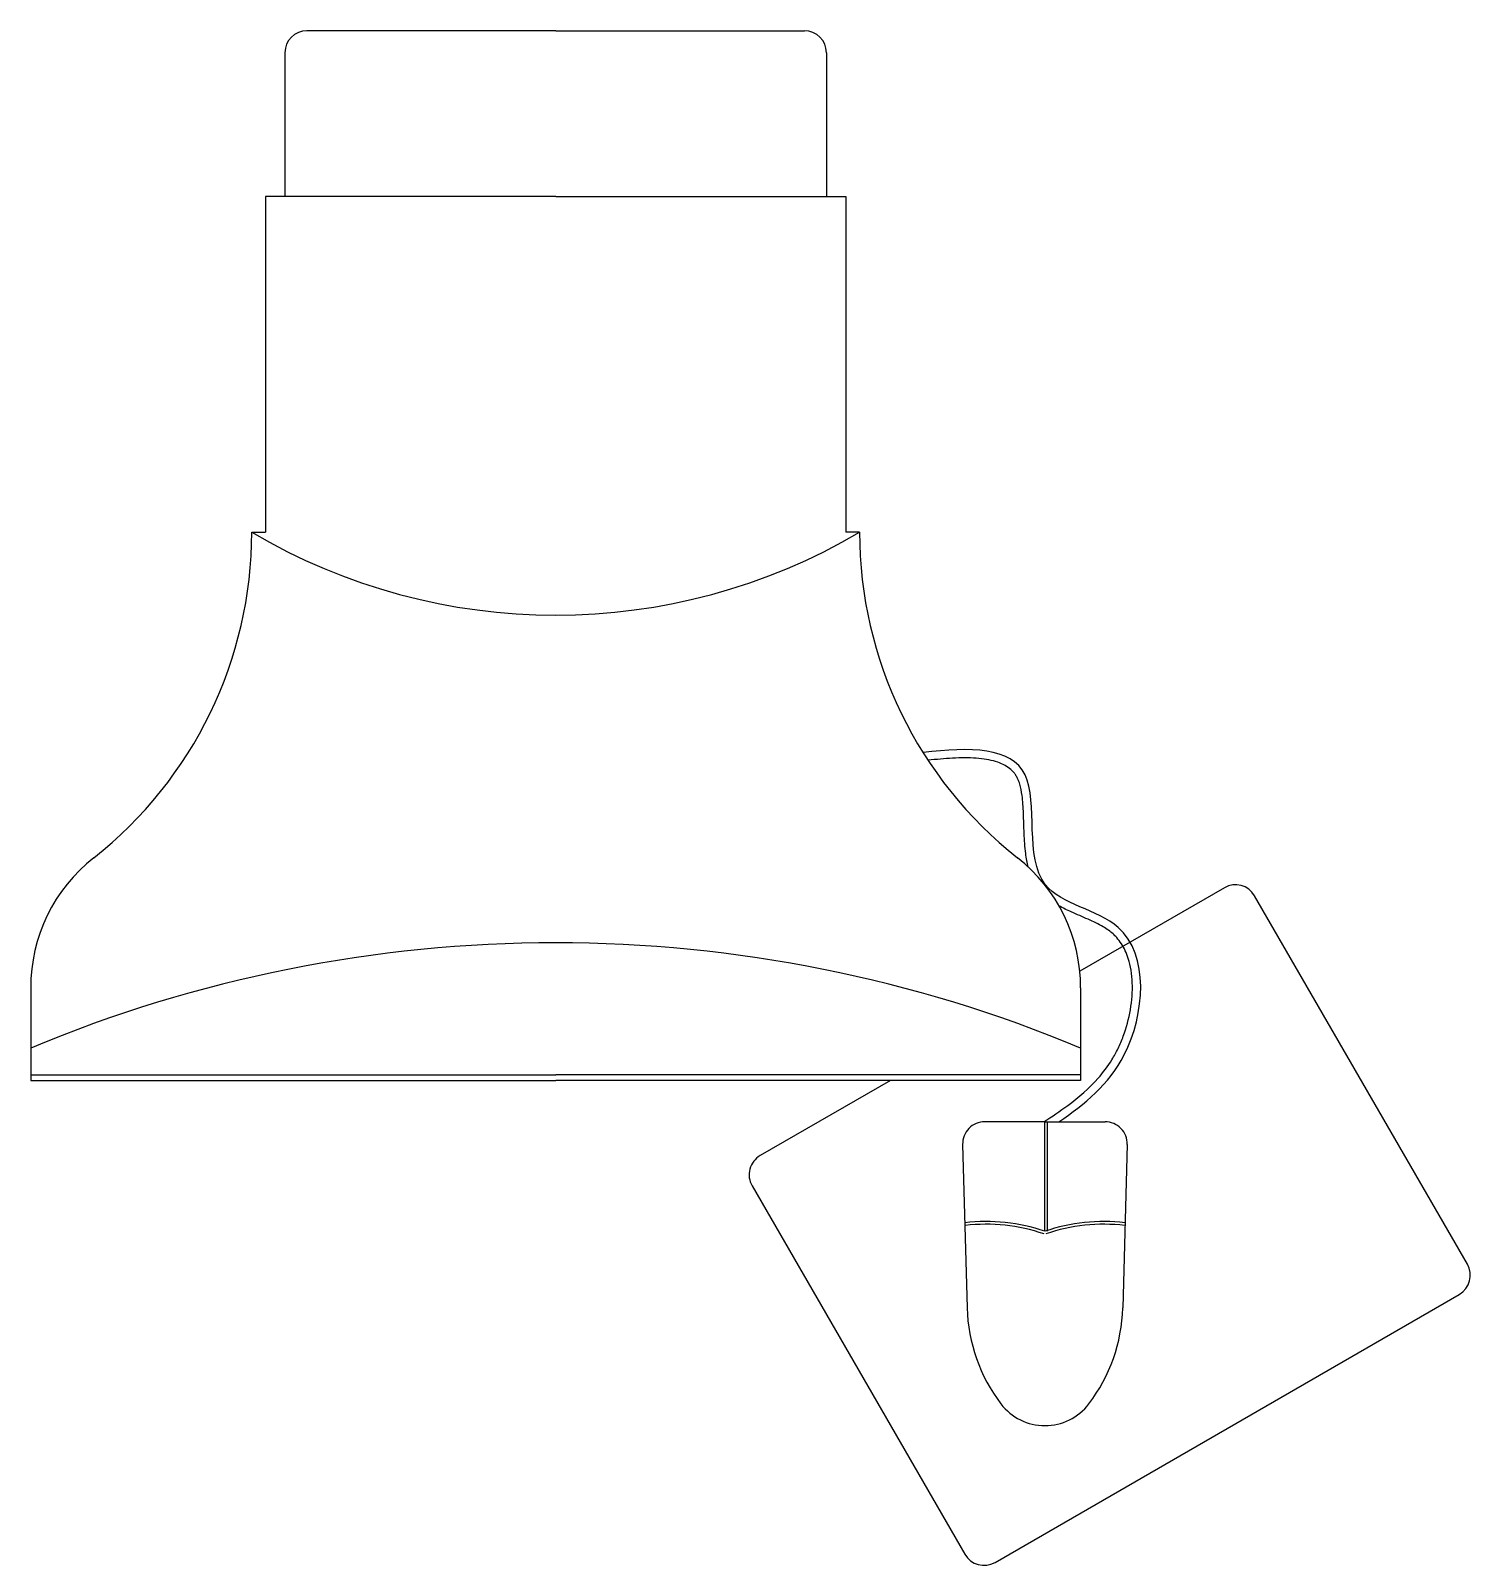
# Model space of a CAD drawing. Extents: x -841 to -320, y -303 to 252.
import ezdxf

# ---------------------------------------------------------------- set-up
doc = ezdxf.new("R2010")
doc.units = 0
doc.header["$MEASUREMENT"] = 0
doc.layers.get('0').update_dxf_attribs({"linetype": 'CONTINUOUS'})
doc.layers.add('标注线', color=5, linetype='CONTINUOUS')

msp = doc.modelspace()

# ---------------------------------------------------------------- linework, layer by layer
at = {"color": 2}
for p, q in [((-651.3, 252.09), (-741.3, 252.09)), ((-651.3, 252.09), (-561.3, 252.09)), ((-749.3, 244.09), (-749.3, 192.09)), ((-553.3, 244.09), (-553.3, 192.09)), ((-651.3, 192.09), (-756.3, 192.09)), ((-756.3, 192.09), (-756.3, 70.52)), ((-651.3, 192.09), (-546.3, 192.09)), ((-546.3, 192.09), (-546.3, 70.52)), ((-761.3, 70.52), (-756.3, 70.52)), ((-541.3, 70.52), (-546.3, 70.52)), ((-409.28, -58.13), (-461.6, -88.34)), ((-321.35, -194.43), (-398.35, -61.06)), ((-841.3, -94.4), (-841.3, -127.91)), ((-461.3, -94.4), (-461.3, -127.91)), ((-841.3, -125.91), (-651.3, -125.91)), ((-461.3, -125.91), (-651.3, -125.91)), ((-841.3, -127.91), (-651.3, -127.91)), ((-461.3, -127.91), (-651.3, -127.91)), ((-530.15, -127.91), (-577.29, -155.13)), ((-474.24, -142.86), (-496.01, -142.86)), ((-474.24, -142.86), (-452.46, -142.86)), ((-474.24, -182.51), (-474.24, -142.86)), ((-473.24, -182.51), (-473.24, -142.86)), ((-504.01, -151.08), (-502.4, -210.26)), ((-444.46, -151.08), (-446.07, -210.26)), ((-580.22, -166.06), (-503.22, -299.43)), ((-492.29, -302.35), (-324.28, -205.35))]:
    msp.add_line(p, q, dxfattribs=at)
for centre, radius, start, end in [((-741.3, 244.09), 8, 90, 180), ((-561.3, 244.09), 8, 0, 90), ((-911.3, 70.52), 150, 308.2466, 0), ((-391.3, 70.52), 150, 180, 231.7534), ((-781.3, -94.4), 60, 128.2466, 180), ((-521.3, -94.4), 60, 0, 51.7534), ((-405.28, -65.06), 8, 30, 120), ((-651.3, -570.47), 492.4, 90, 112.6972), ((-651.3, -570.47), 492.4, 67.3028, 90), ((-496.01, -150.86), 8, 90, 181.5622), ((-452.46, -150.86), 8, 358.4378, 90), ((-573.29, -162.06), 8, 120, 210), ((-495.64, -245.45), 66.48, 71.215, 96.5608), ((-495.64, -245.45), 65.48, 71.215, 96.5608), ((-452.83, -245.45), 66.48, 83.4392, 108.785), ((-452.83, -245.45), 65.48, 83.4392, 108.785), ((-328.28, -198.43), 8, 300, 30), ((-442.42, -208.62), 60, 181.5622, 217.3078), ((-506.05, -208.62), 60, 322.6922, 358.4378), ((-474.24, -232.86), 20, 217.3078, 270), ((-474.24, -232.86), 20, 270, 322.6922), ((-496.29, -295.43), 8, 210, 300)]:
    msp.add_arc(centre, radius, start, end, dxfattribs=at)
for points, knots in [([(-469.16, -142.86), (-459.77, -136.53), (-439.15, -119.64), (-435.39, -68.24), (-485.61, -62.3), (-471.4, -7.26), (-501.26, -7.16), (-518.34, -9.22)], [9.390282, 9.390282, 9.390282, 9.390282, 43.088213, 89.329101, 119.926611, 160.315293, 200.783705, 200.783705, 200.783705, 200.783705]), ([(-480.25, -50.64), (-480.66, -49.06), (-480.95, -47.44), (-481.48, -43.38), (-481.64, -40.91), (-481.85, -36.02), (-481.9, -33.59), (-482.09, -28.97), (-482.23, -26.76), (-482.69, -23.25), (-482.96, -21.85), (-483.52, -19.99), (-483.74, -19.4), (-484.17, -18.45), (-484.37, -18.07), (-484.8, -17.35), (-485.04, -17.01), (-485.8, -16.05), (-486.38, -15.47), (-487.71, -14.44), (-488.45, -13.97), (-490.13, -13.15), (-491.06, -12.79), (-494.1, -11.87), (-496.46, -11.48), (-501.72, -11.1), (-504.61, -11.11), (-510.5, -11.41), (-513.47, -11.68), (-516.54, -12.03)], [128.155014, 128.155014, 128.155014, 128.155014, 132.563526, 132.563526, 139.083351, 139.083351, 145.603176, 145.603176, 152.123001, 152.123001, 157.136811, 157.136811, 159.795337, 159.795337, 161.824758, 161.824758, 163.85418, 163.85418, 167.913023, 167.913023, 171.971866, 171.971866, 176.030709, 176.030709, 184.114043, 184.114043, 192.197376, 192.197376, 199.621481, 199.621481, 199.621481, 199.621481]), ([(-474.6, -142.86), (-471.65, -140.95), (-468.75, -139.01), (-461.96, -133.98), (-458.22, -130.78), (-453.14, -125.04), (-451.47, -122.82), (-449.18, -119.1), (-448.43, -117.75), (-447.06, -114.91), (-446.43, -113.42), (-444.72, -108.82), (-443.85, -105.58), (-442.73, -99.04), (-442.49, -95.75), (-442.73, -89.47), (-443.21, -86.48), (-444.7, -81.82), (-445.53, -80.02), (-447.08, -77.63), (-447.63, -76.9), (-448.66, -75.74), (-449.1, -75.3), (-450.08, -74.41), (-450.64, -73.97), (-451.83, -73.11), (-452.47, -72.7), (-454.8, -71.32), (-456.67, -70.42), (-460.59, -68.69), (-462.64, -67.84), (-466.19, -66.24), (-467.7, -65.51), (-469.16, -64.7)], [4.862919, 4.862919, 4.862919, 4.862919, 15.410766, 15.410766, 30.821533, 30.821533, 39.529848, 39.529848, 44.176138, 44.176138, 48.822428, 48.822428, 58.115008, 58.115008, 67.407588, 67.407588, 76.700168, 76.700168, 83.487459, 83.487459, 86.81525, 86.81525, 89.085129, 89.085129, 91.608226, 91.608226, 94.131323, 94.131323, 100.367223, 100.367223, 106.603123, 106.603123, 111.253613, 111.253613, 111.253613, 111.253613])]:
    msp.add_open_spline(points, degree=3, knots=knots, dxfattribs=at)
at = {"layer": '标注线', "color": 2}
msp.add_arc((-651.3, 257.19), 216.67, 239.4898, 300.5102, dxfattribs=at)

doc.saveas('drawing.dxf')
